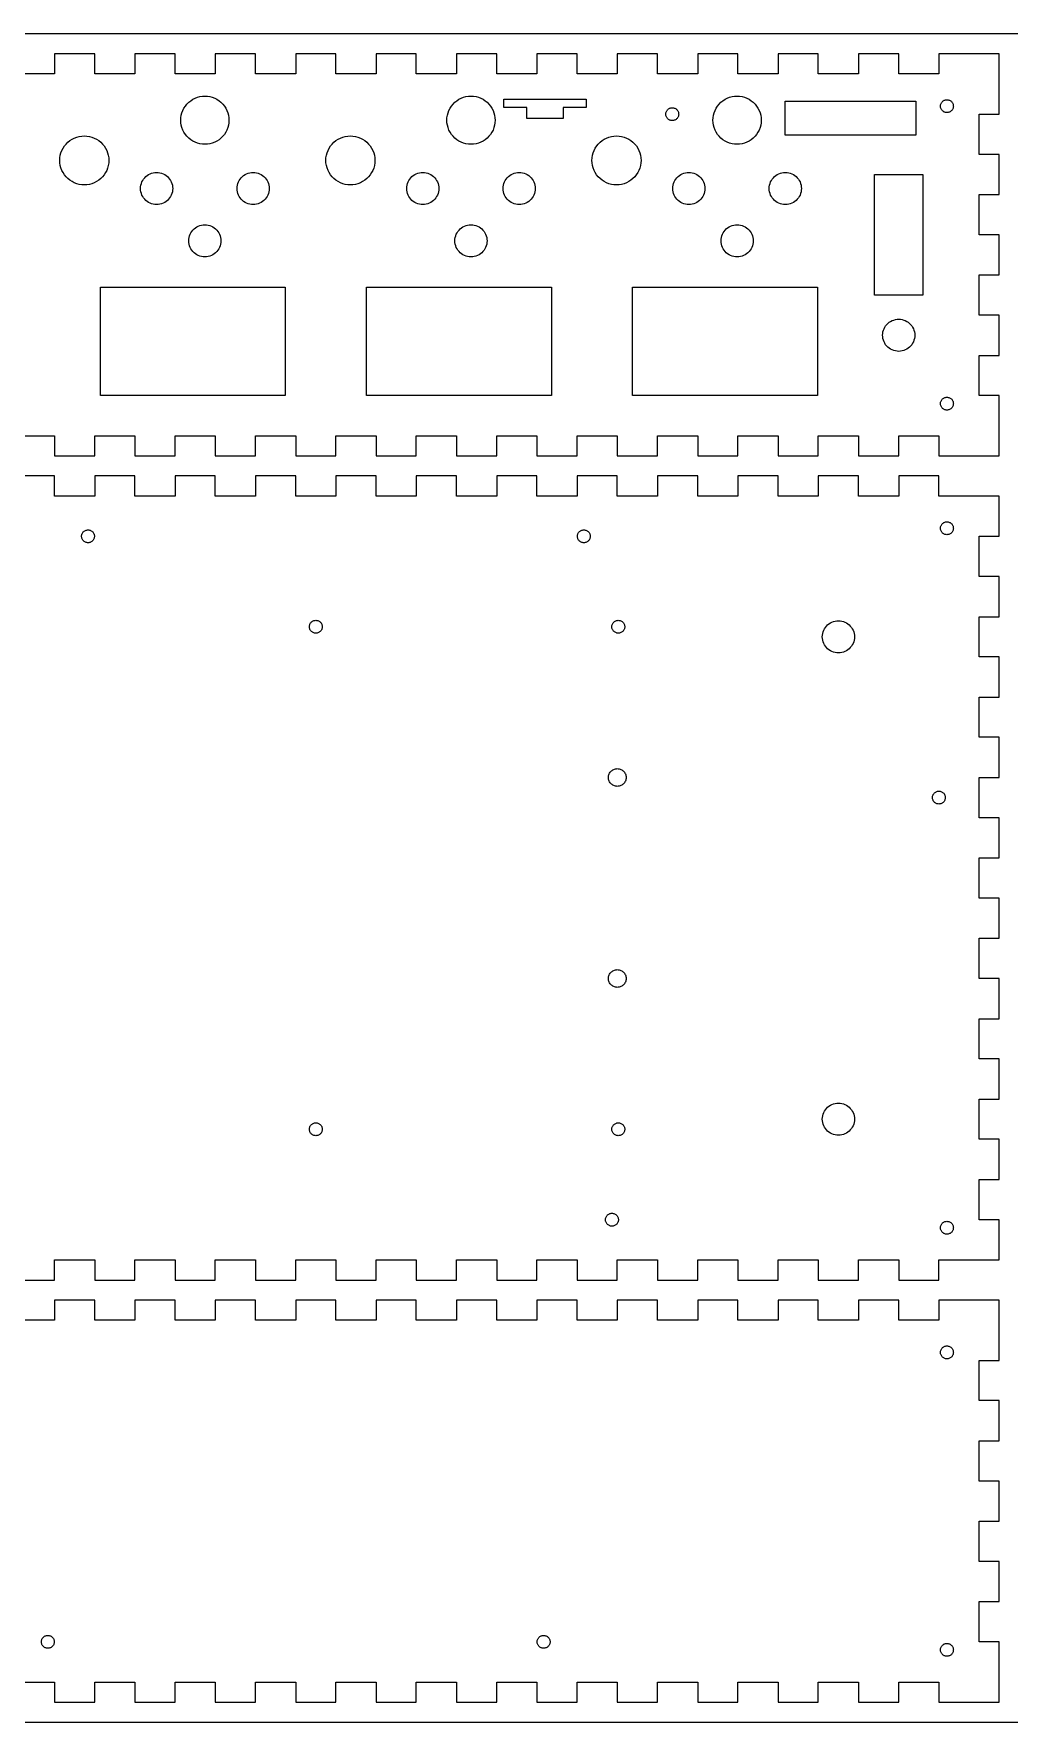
# Model space of a CAD drawing. Header units: millimetres. Extents: x 0 to 800, y 0 to 420.
# Drawn here: x 244.8 to 487.5, y 0 to 420 of the extents above; entities that cross this region are included whole.
import ezdxf

# ---------------------------------------------------------------- set-up
doc = ezdxf.new("R2010")
doc.units = ezdxf.units.MM
doc.header["$MEASUREMENT"] = 0
doc.layers.add('Sheet', color=18, linetype='Continuous', true_color=0x000000)

msp = doc.modelspace()

# ---------------------------------------------------------------- linework, layer by layer
at = {"color": 7, "true_color": 0xffffff}
for points in [[(240, 320), (250, 320), (250, 315), (260, 315), (260, 320), (270, 320), (270, 315), (280, 315), (280, 320), (290, 320), (290, 315), (300, 315), (300, 320), (310, 320), (310, 315), (320, 315), (320, 320), (330, 320), (330, 315), (340, 315), (340, 320), (350, 320), (350, 315), (360, 315), (360, 320), (370, 320), (370, 315), (380, 315), (380, 320), (390, 320), (390, 315), (400, 315), (400, 320), (410, 320), (410, 315), (420, 315), (420, 320), (430, 320), (430, 315), (440, 315), (440, 320), (450, 320), (450, 315), (460, 315), (460, 320), (470, 320), (470, 315), (485, 315), (485, 330), (480, 330), (480, 340), (485, 340), (485, 350), (480, 350), (480, 360), (485, 360), (485, 370), (480, 370), (480, 380), (485, 380), (485, 390), (480, 390), (480, 400), (485, 400), (485, 415), (470, 415), (470, 410), (460, 410), (460, 415), (450, 415), (450, 410), (440, 410), (440, 415), (430, 415), (430, 410), (420, 410), (420, 415), (410, 415), (410, 410), (400, 410), (400, 415), (390, 415), (390, 410), (380, 410), (380, 415), (370, 415), (370, 410), (360, 410), (360, 415), (350, 415), (350, 410), (340, 410), (340, 415), (330, 415), (330, 410), (320, 410), (320, 415), (310, 415), (310, 410), (300, 410), (300, 415), (290, 415), (290, 410), (280, 410), (280, 415), (270, 415), (270, 410), (260, 410), (260, 415), (250, 415), (250, 410), (240, 410)], [(240, 110), (250, 110), (250, 115), (260, 115), (260, 110), (270, 110), (270, 115), (280, 115), (280, 110), (290, 110), (290, 115), (300, 115), (300, 110), (310, 110), (310, 115), (320, 115), (320, 110), (330, 110), (330, 115), (340, 115), (340, 110), (350, 110), (350, 115), (360, 115), (360, 110), (370, 110), (370, 115), (380, 115), (380, 110), (390, 110), (390, 115), (400, 115), (400, 110), (410, 110), (410, 115), (420, 115), (420, 110), (430, 110), (430, 115), (440, 115), (440, 110), (450, 110), (450, 115), (460, 115), (460, 110), (470, 110), (470, 115), (485, 115), (485, 125), (480, 125), (480, 135), (485, 135), (485, 145), (480, 145), (480, 155), (485, 155), (485, 165), (480, 165), (480, 175), (485, 175), (485, 185), (480, 185), (480, 195), (485, 195), (485, 205), (480, 205), (480, 215), (485, 215), (485, 225), (480, 225), (480, 235), (485, 235), (485, 245), (480, 245), (480, 255), (485, 255), (485, 265), (480, 265), (480, 275), (485, 275), (485, 285), (480, 285), (480, 295), (485, 295), (485, 305), (470, 305), (470, 310), (460, 310), (460, 305), (450, 305), (450, 310), (440, 310), (440, 305), (430, 305), (430, 310), (420, 310), (420, 305), (410, 305), (410, 310), (400, 310), (400, 305), (390, 305), (390, 310), (380, 310), (380, 305), (370, 305), (370, 310), (360, 310), (360, 305), (350, 305), (350, 310), (340, 310), (340, 305), (330, 305), (330, 310), (320, 310), (320, 305), (310, 305), (310, 310), (300, 310), (300, 305), (290, 305), (290, 310), (280, 310), (280, 305), (270, 305), (270, 310), (260, 310), (260, 305), (250, 305), (250, 310), (240, 310)], [(240, 10), (250, 10), (250, 5), (260, 5), (260, 10), (270, 10), (270, 5), (280, 5), (280, 10), (290, 10), (290, 5), (300, 5), (300, 10), (310, 10), (310, 5), (320, 5), (320, 10), (330, 10), (330, 5), (340, 5), (340, 10), (350, 10), (350, 5), (360, 5), (360, 10), (370, 10), (370, 5), (380, 5), (380, 10), (390, 10), (390, 5), (400, 5), (400, 10), (410, 10), (410, 5), (420, 5), (420, 10), (430, 10), (430, 5), (440, 5), (440, 10), (450, 10), (450, 5), (460, 5), (460, 10), (470, 10), (470, 5), (485, 5), (485, 20), (480, 20), (480, 30), (485, 30), (485, 40), (480, 40), (480, 50), (485, 50), (485, 60), (480, 60), (480, 70), (485, 70), (485, 80), (480, 80), (480, 90), (485, 90), (485, 105), (470, 105), (470, 100), (460, 100), (460, 105), (450, 105), (450, 100), (440, 100), (440, 105), (430, 105), (430, 100), (420, 100), (420, 105), (410, 105), (410, 100), (400, 100), (400, 105), (390, 105), (390, 100), (380, 100), (380, 105), (370, 105), (370, 100), (360, 100), (360, 105), (350, 105), (350, 100), (340, 100), (340, 105), (330, 105), (330, 100), (320, 100), (320, 105), (310, 105), (310, 100), (300, 100), (300, 105), (290, 105), (290, 100), (280, 100), (280, 105), (270, 105), (270, 100), (260, 100), (260, 105), (250, 105), (250, 100), (240, 100)]]:
    msp.add_lwpolyline(points, dxfattribs=at)
for points in [[(284.4, 403.7), (284.96, 403.98), (285.55, 404.21), (286.15, 404.37), (286.77, 404.47), (287.4, 404.5), (288.03, 404.47), (288.65, 404.37), (289.25, 404.21), (289.84, 403.98), (290.4, 403.7), (290.93, 403.35), (291.41, 402.96), (291.86, 402.51), (292.25, 402.03), (292.6, 401.5), (292.88, 400.94), (293.11, 400.35), (293.27, 399.75), (293.37, 399.13), (293.4, 398.5), (293.37, 397.87), (293.27, 397.25), (293.11, 396.65), (292.88, 396.06), (292.6, 395.5), (292.25, 394.97), (291.86, 394.49), (291.41, 394.04), (290.93, 393.65), (290.4, 393.3), (289.84, 393.02), (289.25, 392.79), (288.65, 392.63), (288.03, 392.53), (287.4, 392.5), (286.77, 392.53), (286.15, 392.63), (285.55, 392.79), (284.96, 393.02), (284.4, 393.3), (283.87, 393.65), (283.39, 394.04), (282.94, 394.49), (282.55, 394.97), (282.2, 395.5), (281.92, 396.06), (281.69, 396.65), (281.53, 397.25), (281.43, 397.87), (281.4, 398.5), (281.43, 399.13), (281.53, 399.75), (281.69, 400.35), (281.92, 400.94), (282.2, 401.5), (282.55, 402.03), (282.94, 402.51), (283.39, 402.96), (283.87, 403.35)], [(359.47, 399.75), (359.57, 399.13), (359.6, 398.5), (359.57, 397.87), (359.47, 397.25), (359.31, 396.65), (359.08, 396.06), (358.8, 395.5), (358.45, 394.97), (358.06, 394.49), (357.61, 394.04), (357.13, 393.65), (356.6, 393.3), (356.04, 393.02), (355.45, 392.79), (354.85, 392.63), (354.23, 392.53), (353.6, 392.5), (352.97, 392.53), (352.35, 392.63), (351.75, 392.79), (351.16, 393.02), (350.6, 393.3), (350.07, 393.65), (349.59, 394.04), (349.14, 394.49), (348.75, 394.97), (348.4, 395.5), (348.12, 396.06), (347.89, 396.65), (347.73, 397.25), (347.63, 397.87), (347.6, 398.5), (347.63, 399.13), (347.73, 399.75), (347.89, 400.35), (348.12, 400.94), (348.4, 401.5), (348.75, 402.03), (349.14, 402.51), (349.59, 402.96), (350.07, 403.35), (350.6, 403.7), (351.16, 403.98), (351.75, 404.21), (352.35, 404.37), (352.97, 404.47), (353.6, 404.5), (354.23, 404.47), (354.85, 404.37), (355.45, 404.21), (356.04, 403.98), (356.6, 403.7), (357.13, 403.35), (357.61, 402.96), (358.06, 402.51), (358.45, 402.03), (358.8, 401.5), (359.08, 400.94), (359.31, 400.35)], [(367.5, 401.7), (361.75, 401.7), (361.75, 403.7), (382.25, 403.7), (382.25, 401.7), (376.5, 401.7), (376.5, 398.9), (367.5, 398.9)], [(425.67, 399.75), (425.77, 399.13), (425.8, 398.5), (425.77, 397.87), (425.67, 397.25), (425.51, 396.65), (425.28, 396.06), (425, 395.5), (424.65, 394.97), (424.26, 394.49), (423.81, 394.04), (423.33, 393.65), (422.8, 393.3), (422.24, 393.02), (421.65, 392.79), (421.05, 392.63), (420.43, 392.53), (419.8, 392.5), (419.17, 392.53), (418.55, 392.63), (417.95, 392.79), (417.36, 393.02), (416.8, 393.3), (416.27, 393.65), (415.79, 394.04), (415.34, 394.49), (414.95, 394.97), (414.6, 395.5), (414.32, 396.06), (414.09, 396.65), (413.93, 397.25), (413.83, 397.87), (413.8, 398.5), (413.83, 399.13), (413.93, 399.75), (414.09, 400.35), (414.32, 400.94), (414.6, 401.5), (414.95, 402.03), (415.34, 402.51), (415.79, 402.96), (416.27, 403.35), (416.8, 403.7), (417.36, 403.98), (417.95, 404.21), (418.55, 404.37), (419.17, 404.47), (419.8, 404.5), (420.43, 404.47), (421.05, 404.37), (421.65, 404.21), (422.24, 403.98), (422.8, 403.7), (423.33, 403.35), (423.81, 402.96), (424.26, 402.51), (424.65, 402.03), (425, 401.5), (425.28, 400.94), (425.51, 400.35)], [(464.25, 403.25), (464.25, 394.75), (431.75, 394.75), (431.75, 403.25)], [(470.61, 402.8), (470.71, 402.94), (470.81, 403.07), (470.93, 403.19), (471.06, 403.29), (471.2, 403.39), (471.35, 403.46), (471.51, 403.52), (471.67, 403.56), (471.83, 403.59), (472, 403.6), (472.17, 403.59), (472.33, 403.56), (472.49, 403.52), (472.65, 403.46), (472.8, 403.39), (472.94, 403.29), (473.07, 403.19), (473.19, 403.07), (473.29, 402.94), (473.39, 402.8), (473.46, 402.65), (473.52, 402.49), (473.56, 402.33), (473.59, 402.17), (473.6, 402), (473.59, 401.83), (473.56, 401.67), (473.52, 401.51), (473.46, 401.35), (473.39, 401.2), (473.29, 401.06), (473.19, 400.93), (473.07, 400.81), (472.94, 400.71), (472.8, 400.61), (472.65, 400.54), (472.49, 400.48), (472.33, 400.43), (472.17, 400.41), (472, 400.4), (471.83, 400.41), (471.67, 400.43), (471.51, 400.48), (471.35, 400.54), (471.2, 400.61), (471.06, 400.71), (470.93, 400.81), (470.81, 400.93), (470.71, 401.06), (470.61, 401.2), (470.54, 401.35), (470.48, 401.51), (470.43, 401.67), (470.41, 401.83), (470.4, 402), (470.41, 402.17), (470.43, 402.33), (470.48, 402.49), (470.54, 402.65)], [(405.23, 400.33), (405.26, 400.17), (405.27, 400), (405.26, 399.83), (405.23, 399.67), (405.19, 399.51), (405.13, 399.35), (405.05, 399.2), (404.96, 399.06), (404.86, 398.93), (404.74, 398.81), (404.61, 398.71), (404.47, 398.61), (404.32, 398.54), (404.16, 398.48), (404, 398.43), (403.83, 398.41), (403.67, 398.4), (403.5, 398.41), (403.33, 398.43), (403.17, 398.48), (403.02, 398.54), (402.87, 398.61), (402.73, 398.71), (402.6, 398.81), (402.48, 398.93), (402.37, 399.06), (402.28, 399.2), (402.2, 399.35), (402.14, 399.51), (402.1, 399.67), (402.08, 399.83), (402.07, 400), (402.08, 400.17), (402.1, 400.33), (402.15, 400.49), (402.21, 400.65), (402.28, 400.8), (402.37, 400.94), (402.48, 401.07), (402.6, 401.19), (402.73, 401.29), (402.87, 401.39), (403.02, 401.46), (403.17, 401.52), (403.33, 401.56), (403.5, 401.59), (403.67, 401.6), (403.83, 401.59), (404, 401.56), (404.16, 401.52), (404.32, 401.46), (404.47, 401.39), (404.61, 401.29), (404.74, 401.19), (404.86, 401.07), (404.96, 400.94), (405.05, 400.8), (405.13, 400.65), (405.19, 400.49)], [(263.37, 389.77), (263.47, 389.14), (263.5, 388.5), (263.47, 387.86), (263.37, 387.23), (263.2, 386.61), (262.97, 386.02), (262.68, 385.45), (262.33, 384.91), (261.93, 384.42), (261.48, 383.97), (260.99, 383.56), (260.45, 383.22), (259.88, 382.93), (259.28, 382.7), (258.67, 382.53), (258.04, 382.43), (257.4, 382.4), (256.76, 382.43), (256.13, 382.53), (255.51, 382.7), (254.92, 382.93), (254.35, 383.22), (253.81, 383.57), (253.32, 383.97), (252.87, 384.42), (252.46, 384.91), (252.12, 385.45), (251.83, 386.02), (251.6, 386.62), (251.43, 387.23), (251.33, 387.86), (251.3, 388.5), (251.33, 389.14), (251.43, 389.77), (251.6, 390.39), (251.83, 390.98), (252.12, 391.55), (252.47, 392.09), (252.87, 392.58), (253.32, 393.03), (253.81, 393.44), (254.35, 393.78), (254.92, 394.07), (255.52, 394.3), (256.13, 394.47), (256.76, 394.57), (257.4, 394.6), (258.04, 394.57), (258.67, 394.47), (259.29, 394.3), (259.88, 394.07), (260.45, 393.78), (260.99, 393.43), (261.48, 393.03), (261.93, 392.58), (262.34, 392.09), (262.68, 391.55), (262.97, 390.98), (263.2, 390.38)], [(326.08, 394.07), (326.65, 393.78), (327.19, 393.43), (327.68, 393.03), (328.13, 392.58), (328.54, 392.09), (328.88, 391.55), (329.17, 390.98), (329.4, 390.38), (329.57, 389.77), (329.67, 389.14), (329.7, 388.5), (329.67, 387.86), (329.57, 387.23), (329.4, 386.61), (329.17, 386.02), (328.88, 385.45), (328.53, 384.91), (328.13, 384.42), (327.68, 383.97), (327.19, 383.56), (326.65, 383.22), (326.08, 382.93), (325.48, 382.7), (324.87, 382.53), (324.24, 382.43), (323.6, 382.4), (322.96, 382.43), (322.33, 382.53), (321.71, 382.7), (321.12, 382.93), (320.55, 383.22), (320.01, 383.57), (319.52, 383.97), (319.07, 384.42), (318.66, 384.91), (318.32, 385.45), (318.03, 386.02), (317.8, 386.62), (317.63, 387.23), (317.53, 387.86), (317.5, 388.5), (317.53, 389.14), (317.63, 389.77), (317.8, 390.39), (318.03, 390.98), (318.32, 391.55), (318.67, 392.09), (319.07, 392.58), (319.52, 393.03), (320.01, 393.44), (320.55, 393.78), (321.12, 394.07), (321.72, 394.3), (322.33, 394.47), (322.96, 394.57), (323.6, 394.6), (324.24, 394.57), (324.87, 394.47), (325.49, 394.3)], [(386.21, 393.43), (386.75, 393.78), (387.32, 394.07), (387.92, 394.3), (388.53, 394.47), (389.16, 394.57), (389.8, 394.6), (390.44, 394.57), (391.07, 394.47), (391.69, 394.3), (392.28, 394.07), (392.85, 393.78), (393.39, 393.43), (393.88, 393.03), (394.33, 392.58), (394.74, 392.09), (395.08, 391.55), (395.37, 390.98), (395.6, 390.38), (395.77, 389.77), (395.87, 389.14), (395.9, 388.5), (395.87, 387.86), (395.77, 387.23), (395.6, 386.61), (395.37, 386.02), (395.08, 385.45), (394.73, 384.91), (394.33, 384.42), (393.88, 383.97), (393.39, 383.56), (392.85, 383.22), (392.28, 382.93), (391.68, 382.7), (391.07, 382.53), (390.44, 382.43), (389.8, 382.4), (389.16, 382.43), (388.53, 382.53), (387.91, 382.7), (387.32, 382.93), (386.75, 383.22), (386.21, 383.57), (385.72, 383.97), (385.27, 384.42), (384.86, 384.91), (384.52, 385.45), (384.23, 386.02), (384, 386.62), (383.83, 387.23), (383.73, 387.86), (383.7, 388.5), (383.73, 389.14), (383.83, 389.77), (384, 390.39), (384.23, 390.98), (384.52, 391.55), (384.87, 392.09), (385.27, 392.58), (385.72, 393.03)], [(279.38, 381.08), (279.31, 380.67), (279.2, 380.26), (279.05, 379.87), (278.86, 379.5), (278.64, 379.15), (278.37, 378.82), (278.08, 378.53), (277.75, 378.26), (277.4, 378.04), (277.03, 377.85), (276.64, 377.7), (276.23, 377.59), (275.82, 377.52), (275.4, 377.5), (274.98, 377.52), (274.57, 377.59), (274.16, 377.7), (273.77, 377.85), (273.4, 378.04), (273.05, 378.26), (272.72, 378.53), (272.43, 378.82), (272.16, 379.15), (271.94, 379.5), (271.75, 379.87), (271.6, 380.26), (271.49, 380.67), (271.42, 381.08), (271.4, 381.5), (271.42, 381.92), (271.49, 382.33), (271.6, 382.74), (271.75, 383.13), (271.94, 383.5), (272.16, 383.85), (272.43, 384.18), (272.72, 384.47), (273.05, 384.74), (273.4, 384.96), (273.77, 385.15), (274.16, 385.3), (274.57, 385.41), (274.98, 385.48), (275.4, 385.5), (275.82, 385.48), (276.23, 385.41), (276.64, 385.3), (277.03, 385.15), (277.4, 384.96), (277.75, 384.74), (278.08, 384.47), (278.37, 384.18), (278.64, 383.85), (278.86, 383.5), (279.05, 383.13), (279.2, 382.74), (279.31, 382.33), (279.38, 381.92), (279.4, 381.5)], [(303.38, 381.08), (303.31, 380.67), (303.2, 380.26), (303.05, 379.87), (302.86, 379.5), (302.64, 379.15), (302.37, 378.82), (302.08, 378.53), (301.75, 378.26), (301.4, 378.04), (301.03, 377.85), (300.64, 377.7), (300.23, 377.59), (299.82, 377.52), (299.4, 377.5), (298.98, 377.52), (298.57, 377.59), (298.16, 377.7), (297.77, 377.85), (297.4, 378.04), (297.05, 378.26), (296.72, 378.53), (296.43, 378.82), (296.16, 379.15), (295.94, 379.5), (295.75, 379.87), (295.6, 380.26), (295.49, 380.67), (295.42, 381.08), (295.4, 381.5), (295.42, 381.92), (295.49, 382.33), (295.6, 382.74), (295.75, 383.13), (295.94, 383.5), (296.16, 383.85), (296.43, 384.18), (296.72, 384.47), (297.05, 384.74), (297.4, 384.96), (297.77, 385.15), (298.16, 385.3), (298.57, 385.41), (298.98, 385.48), (299.4, 385.5), (299.82, 385.48), (300.23, 385.41), (300.64, 385.3), (301.03, 385.15), (301.4, 384.96), (301.75, 384.74), (302.08, 384.47), (302.37, 384.18), (302.64, 383.85), (302.86, 383.5), (303.05, 383.13), (303.2, 382.74), (303.31, 382.33), (303.38, 381.92), (303.4, 381.5)], [(345.58, 381.08), (345.51, 380.67), (345.4, 380.26), (345.25, 379.87), (345.06, 379.5), (344.84, 379.15), (344.57, 378.82), (344.28, 378.53), (343.95, 378.26), (343.6, 378.04), (343.23, 377.85), (342.84, 377.7), (342.43, 377.59), (342.02, 377.52), (341.6, 377.5), (341.18, 377.52), (340.77, 377.59), (340.36, 377.7), (339.97, 377.85), (339.6, 378.04), (339.25, 378.26), (338.92, 378.53), (338.63, 378.82), (338.36, 379.15), (338.14, 379.5), (337.95, 379.87), (337.8, 380.26), (337.69, 380.67), (337.62, 381.08), (337.6, 381.5), (337.62, 381.92), (337.69, 382.33), (337.8, 382.74), (337.95, 383.13), (338.14, 383.5), (338.36, 383.85), (338.63, 384.18), (338.92, 384.47), (339.25, 384.74), (339.6, 384.96), (339.97, 385.15), (340.36, 385.3), (340.77, 385.41), (341.18, 385.48), (341.6, 385.5), (342.02, 385.48), (342.43, 385.41), (342.84, 385.3), (343.23, 385.15), (343.6, 384.96), (343.95, 384.74), (344.28, 384.47), (344.57, 384.18), (344.84, 383.85), (345.06, 383.5), (345.25, 383.13), (345.4, 382.74), (345.51, 382.33), (345.58, 381.92), (345.6, 381.5)], [(369.58, 381.08), (369.51, 380.67), (369.4, 380.26), (369.25, 379.87), (369.06, 379.5), (368.84, 379.15), (368.57, 378.82), (368.28, 378.53), (367.95, 378.26), (367.6, 378.04), (367.23, 377.85), (366.84, 377.7), (366.43, 377.59), (366.02, 377.52), (365.6, 377.5), (365.18, 377.52), (364.77, 377.59), (364.36, 377.7), (363.97, 377.85), (363.6, 378.04), (363.25, 378.26), (362.92, 378.53), (362.63, 378.82), (362.36, 379.15), (362.14, 379.5), (361.95, 379.87), (361.8, 380.26), (361.69, 380.67), (361.62, 381.08), (361.6, 381.5), (361.62, 381.92), (361.69, 382.33), (361.8, 382.74), (361.95, 383.13), (362.14, 383.5), (362.36, 383.85), (362.63, 384.18), (362.92, 384.47), (363.25, 384.74), (363.6, 384.96), (363.97, 385.15), (364.36, 385.3), (364.77, 385.41), (365.18, 385.48), (365.6, 385.5), (366.02, 385.48), (366.43, 385.41), (366.84, 385.3), (367.23, 385.15), (367.6, 384.96), (367.95, 384.74), (368.28, 384.47), (368.57, 384.18), (368.84, 383.85), (369.06, 383.5), (369.25, 383.13), (369.4, 382.74), (369.51, 382.33), (369.58, 381.92), (369.6, 381.5)], [(411.71, 382.33), (411.78, 381.92), (411.8, 381.5), (411.78, 381.08), (411.71, 380.67), (411.6, 380.26), (411.45, 379.87), (411.26, 379.5), (411.04, 379.15), (410.77, 378.82), (410.48, 378.53), (410.15, 378.26), (409.8, 378.04), (409.43, 377.85), (409.04, 377.7), (408.63, 377.59), (408.22, 377.52), (407.8, 377.5), (407.38, 377.52), (406.97, 377.59), (406.56, 377.7), (406.17, 377.85), (405.8, 378.04), (405.45, 378.26), (405.12, 378.53), (404.83, 378.82), (404.56, 379.15), (404.34, 379.5), (404.15, 379.87), (404, 380.26), (403.89, 380.67), (403.82, 381.08), (403.8, 381.5), (403.82, 381.92), (403.89, 382.33), (404, 382.74), (404.15, 383.13), (404.34, 383.5), (404.56, 383.85), (404.83, 384.18), (405.12, 384.47), (405.45, 384.74), (405.8, 384.96), (406.17, 385.15), (406.56, 385.3), (406.97, 385.41), (407.38, 385.48), (407.8, 385.5), (408.22, 385.48), (408.63, 385.41), (409.04, 385.3), (409.43, 385.15), (409.8, 384.96), (410.15, 384.74), (410.48, 384.47), (410.77, 384.18), (411.04, 383.85), (411.26, 383.5), (411.45, 383.13), (411.6, 382.74)], [(435.71, 382.33), (435.78, 381.92), (435.8, 381.5), (435.78, 381.08), (435.71, 380.67), (435.6, 380.26), (435.45, 379.87), (435.26, 379.5), (435.04, 379.15), (434.77, 378.82), (434.48, 378.53), (434.15, 378.26), (433.8, 378.04), (433.43, 377.85), (433.04, 377.7), (432.63, 377.59), (432.22, 377.52), (431.8, 377.5), (431.38, 377.52), (430.97, 377.59), (430.56, 377.7), (430.17, 377.85), (429.8, 378.04), (429.45, 378.26), (429.12, 378.53), (428.83, 378.82), (428.56, 379.15), (428.34, 379.5), (428.15, 379.87), (428, 380.26), (427.89, 380.67), (427.82, 381.08), (427.8, 381.5), (427.82, 381.92), (427.89, 382.33), (428, 382.74), (428.15, 383.13), (428.34, 383.5), (428.56, 383.85), (428.83, 384.18), (429.12, 384.47), (429.45, 384.74), (429.8, 384.96), (430.17, 385.15), (430.56, 385.3), (430.97, 385.41), (431.38, 385.48), (431.8, 385.5), (432.22, 385.48), (432.63, 385.41), (433.04, 385.3), (433.43, 385.15), (433.8, 384.96), (434.15, 384.74), (434.48, 384.47), (434.77, 384.18), (435.04, 383.85), (435.26, 383.5), (435.45, 383.13), (435.6, 382.74)], [(466, 385), (466, 355), (454, 355), (454, 385)], [(291.38, 368.08), (291.31, 367.67), (291.2, 367.26), (291.05, 366.87), (290.86, 366.5), (290.64, 366.15), (290.37, 365.82), (290.08, 365.53), (289.75, 365.26), (289.4, 365.04), (289.03, 364.85), (288.64, 364.7), (288.23, 364.59), (287.82, 364.52), (287.4, 364.5), (286.98, 364.52), (286.57, 364.59), (286.16, 364.7), (285.77, 364.85), (285.4, 365.04), (285.05, 365.26), (284.72, 365.53), (284.43, 365.82), (284.16, 366.15), (283.94, 366.5), (283.75, 366.87), (283.6, 367.26), (283.49, 367.67), (283.42, 368.08), (283.4, 368.5), (283.42, 368.92), (283.49, 369.33), (283.6, 369.74), (283.75, 370.13), (283.94, 370.5), (284.16, 370.85), (284.43, 371.18), (284.72, 371.47), (285.05, 371.74), (285.4, 371.96), (285.77, 372.15), (286.16, 372.3), (286.57, 372.41), (286.98, 372.48), (287.4, 372.5), (287.82, 372.48), (288.23, 372.41), (288.64, 372.3), (289.03, 372.15), (289.4, 371.96), (289.75, 371.74), (290.08, 371.47), (290.37, 371.18), (290.64, 370.85), (290.86, 370.5), (291.05, 370.13), (291.2, 369.74), (291.31, 369.33), (291.38, 368.92), (291.4, 368.5)], [(357.58, 368.08), (357.51, 367.67), (357.4, 367.26), (357.25, 366.87), (357.06, 366.5), (356.84, 366.15), (356.57, 365.82), (356.28, 365.53), (355.95, 365.26), (355.6, 365.04), (355.23, 364.85), (354.84, 364.7), (354.43, 364.59), (354.02, 364.52), (353.6, 364.5), (353.18, 364.52), (352.77, 364.59), (352.36, 364.7), (351.97, 364.85), (351.6, 365.04), (351.25, 365.26), (350.92, 365.53), (350.63, 365.82), (350.36, 366.15), (350.14, 366.5), (349.95, 366.87), (349.8, 367.26), (349.69, 367.67), (349.62, 368.08), (349.6, 368.5), (349.62, 368.92), (349.69, 369.33), (349.8, 369.74), (349.95, 370.13), (350.14, 370.5), (350.36, 370.85), (350.63, 371.18), (350.92, 371.47), (351.25, 371.74), (351.6, 371.96), (351.97, 372.15), (352.36, 372.3), (352.77, 372.41), (353.18, 372.48), (353.6, 372.5), (354.02, 372.48), (354.43, 372.41), (354.84, 372.3), (355.23, 372.15), (355.6, 371.96), (355.95, 371.74), (356.28, 371.47), (356.57, 371.18), (356.84, 370.85), (357.06, 370.5), (357.25, 370.13), (357.4, 369.74), (357.51, 369.33), (357.58, 368.92), (357.6, 368.5)], [(423.71, 369.33), (423.78, 368.92), (423.8, 368.5), (423.78, 368.08), (423.71, 367.67), (423.6, 367.26), (423.45, 366.87), (423.26, 366.5), (423.04, 366.15), (422.77, 365.82), (422.48, 365.53), (422.15, 365.26), (421.8, 365.04), (421.43, 364.85), (421.04, 364.7), (420.63, 364.59), (420.22, 364.52), (419.8, 364.5), (419.38, 364.52), (418.97, 364.59), (418.56, 364.7), (418.17, 364.85), (417.8, 365.04), (417.45, 365.26), (417.12, 365.53), (416.83, 365.82), (416.56, 366.15), (416.34, 366.5), (416.15, 366.87), (416, 367.26), (415.89, 367.67), (415.82, 368.08), (415.8, 368.5), (415.82, 368.92), (415.89, 369.33), (416, 369.74), (416.15, 370.13), (416.34, 370.5), (416.56, 370.85), (416.83, 371.18), (417.12, 371.47), (417.45, 371.74), (417.8, 371.96), (418.17, 372.15), (418.56, 372.3), (418.97, 372.41), (419.38, 372.48), (419.8, 372.5), (420.22, 372.48), (420.63, 372.41), (421.04, 372.3), (421.43, 372.15), (421.8, 371.96), (422.15, 371.74), (422.48, 371.47), (422.77, 371.18), (423.04, 370.85), (423.26, 370.5), (423.45, 370.13), (423.6, 369.74)], [(307.4, 357), (307.4, 330), (261.4, 330), (261.4, 357)], [(373.6, 357), (373.6, 330), (327.6, 330), (327.6, 357)], [(439.8, 357), (439.8, 330), (393.8, 330), (393.8, 357)], [(456.2, 346.24), (456.35, 346.63), (456.54, 347), (456.76, 347.35), (457.03, 347.68), (457.32, 347.97), (457.65, 348.24), (458, 348.46), (458.37, 348.65), (458.76, 348.8), (459.17, 348.91), (459.58, 348.98), (460, 349), (460.42, 348.98), (460.83, 348.91), (461.24, 348.8), (461.63, 348.65), (462, 348.46), (462.35, 348.24), (462.68, 347.97), (462.97, 347.68), (463.24, 347.35), (463.46, 347), (463.65, 346.63), (463.8, 346.24), (463.91, 345.83), (463.98, 345.42), (464, 345), (463.98, 344.58), (463.91, 344.17), (463.8, 343.76), (463.65, 343.37), (463.46, 343), (463.24, 342.65), (462.97, 342.32), (462.68, 342.03), (462.35, 341.76), (462, 341.54), (461.63, 341.35), (461.24, 341.2), (460.83, 341.09), (460.42, 341.02), (460, 341), (459.58, 341.02), (459.17, 341.09), (458.76, 341.2), (458.37, 341.35), (458, 341.54), (457.65, 341.76), (457.32, 342.03), (457.03, 342.32), (456.76, 342.65), (456.54, 343), (456.35, 343.37), (456.2, 343.76), (456.09, 344.17), (456.02, 344.58), (456, 345), (456.02, 345.42), (456.09, 345.83)], [(470.61, 328.8), (470.71, 328.94), (470.81, 329.07), (470.93, 329.19), (471.06, 329.29), (471.2, 329.39), (471.35, 329.46), (471.51, 329.52), (471.67, 329.56), (471.83, 329.59), (472, 329.6), (472.17, 329.59), (472.33, 329.56), (472.49, 329.52), (472.65, 329.46), (472.8, 329.39), (472.94, 329.29), (473.07, 329.19), (473.19, 329.07), (473.29, 328.94), (473.39, 328.8), (473.46, 328.65), (473.52, 328.49), (473.56, 328.33), (473.59, 328.17), (473.6, 328), (473.59, 327.83), (473.56, 327.67), (473.52, 327.51), (473.46, 327.35), (473.39, 327.2), (473.29, 327.06), (473.19, 326.93), (473.07, 326.81), (472.94, 326.71), (472.8, 326.61), (472.65, 326.54), (472.49, 326.48), (472.33, 326.43), (472.17, 326.41), (472, 326.4), (471.83, 326.41), (471.67, 326.43), (471.51, 326.48), (471.35, 326.54), (471.2, 326.61), (471.06, 326.71), (470.93, 326.81), (470.81, 326.93), (470.71, 327.06), (470.61, 327.2), (470.54, 327.35), (470.48, 327.51), (470.43, 327.67), (470.41, 327.83), (470.4, 328), (470.41, 328.17), (470.43, 328.33), (470.48, 328.49), (470.54, 328.65)], [(470.41, 296.83), (470.4, 297), (470.41, 297.17), (470.43, 297.33), (470.48, 297.49), (470.54, 297.65), (470.61, 297.8), (470.71, 297.94), (470.81, 298.07), (470.93, 298.19), (471.06, 298.29), (471.2, 298.39), (471.35, 298.46), (471.51, 298.52), (471.67, 298.56), (471.83, 298.59), (472, 298.6), (472.17, 298.59), (472.33, 298.56), (472.49, 298.52), (472.65, 298.46), (472.8, 298.39), (472.94, 298.29), (473.07, 298.19), (473.19, 298.07), (473.29, 297.94), (473.39, 297.8), (473.46, 297.65), (473.52, 297.49), (473.56, 297.33), (473.59, 297.17), (473.6, 297), (473.59, 296.83), (473.56, 296.67), (473.52, 296.51), (473.46, 296.35), (473.39, 296.2), (473.29, 296.06), (473.19, 295.93), (473.07, 295.81), (472.94, 295.71), (472.8, 295.61), (472.65, 295.54), (472.49, 295.48), (472.33, 295.43), (472.17, 295.41), (472, 295.4), (471.83, 295.41), (471.67, 295.43), (471.51, 295.48), (471.35, 295.54), (471.2, 295.61), (471.06, 295.71), (470.93, 295.81), (470.81, 295.93), (470.71, 296.06), (470.61, 296.2), (470.54, 296.35), (470.48, 296.51), (470.43, 296.67)], [(256.74, 294.83), (256.73, 295), (256.74, 295.17), (256.77, 295.33), (256.81, 295.49), (256.87, 295.65), (256.95, 295.8), (257.04, 295.94), (257.14, 296.07), (257.26, 296.19), (257.39, 296.29), (257.53, 296.39), (257.68, 296.46), (257.84, 296.52), (258, 296.56), (258.17, 296.59), (258.33, 296.6), (258.5, 296.59), (258.67, 296.56), (258.83, 296.52), (258.98, 296.46), (259.13, 296.39), (259.27, 296.29), (259.4, 296.19), (259.52, 296.07), (259.63, 295.94), (259.72, 295.8), (259.8, 295.65), (259.86, 295.49), (259.9, 295.33), (259.92, 295.17), (259.93, 295), (259.92, 294.83), (259.9, 294.67), (259.85, 294.51), (259.79, 294.35), (259.72, 294.2), (259.63, 294.06), (259.52, 293.93), (259.4, 293.81), (259.27, 293.71), (259.13, 293.61), (258.98, 293.54), (258.83, 293.48), (258.67, 293.43), (258.5, 293.41), (258.33, 293.4), (258.17, 293.41), (258, 293.43), (257.84, 293.48), (257.68, 293.54), (257.53, 293.61), (257.39, 293.71), (257.26, 293.81), (257.14, 293.93), (257.04, 294.06), (256.95, 294.2), (256.87, 294.35), (256.81, 294.51), (256.77, 294.67)], [(381.5, 296.59), (381.67, 296.6), (381.83, 296.59), (382, 296.56), (382.16, 296.52), (382.32, 296.46), (382.47, 296.39), (382.61, 296.29), (382.74, 296.19), (382.86, 296.07), (382.96, 295.94), (383.05, 295.8), (383.13, 295.65), (383.19, 295.49), (383.23, 295.33), (383.26, 295.17), (383.27, 295), (383.26, 294.83), (383.23, 294.67), (383.19, 294.51), (383.13, 294.35), (383.05, 294.2), (382.96, 294.06), (382.86, 293.93), (382.74, 293.81), (382.61, 293.71), (382.47, 293.61), (382.32, 293.54), (382.16, 293.48), (382, 293.43), (381.83, 293.41), (381.67, 293.4), (381.5, 293.41), (381.33, 293.43), (381.17, 293.48), (381.02, 293.54), (380.87, 293.61), (380.73, 293.71), (380.6, 293.81), (380.48, 293.93), (380.37, 294.06), (380.28, 294.2), (380.2, 294.35), (380.14, 294.51), (380.1, 294.67), (380.08, 294.83), (380.07, 295), (380.08, 295.17), (380.1, 295.33), (380.15, 295.49), (380.21, 295.65), (380.28, 295.8), (380.37, 295.94), (380.48, 296.07), (380.6, 296.19), (380.73, 296.29), (380.87, 296.39), (381.02, 296.46), (381.17, 296.52), (381.33, 296.56)], [(313.41, 272.33), (313.4, 272.5), (313.41, 272.67), (313.43, 272.83), (313.48, 272.99), (313.54, 273.15), (313.61, 273.3), (313.71, 273.44), (313.81, 273.57), (313.93, 273.69), (314.06, 273.79), (314.2, 273.89), (314.35, 273.96), (314.51, 274.02), (314.67, 274.06), (314.83, 274.09), (315, 274.1), (315.17, 274.09), (315.33, 274.06), (315.49, 274.02), (315.65, 273.96), (315.8, 273.89), (315.94, 273.79), (316.07, 273.69), (316.19, 273.57), (316.29, 273.44), (316.39, 273.3), (316.46, 273.15), (316.52, 272.99), (316.56, 272.83), (316.59, 272.67), (316.6, 272.5), (316.59, 272.33), (316.56, 272.17), (316.52, 272.01), (316.46, 271.85), (316.39, 271.7), (316.29, 271.56), (316.19, 271.43), (316.07, 271.31), (315.94, 271.21), (315.8, 271.11), (315.65, 271.04), (315.49, 270.98), (315.33, 270.93), (315.17, 270.91), (315, 270.9), (314.83, 270.91), (314.67, 270.93), (314.51, 270.98), (314.35, 271.04), (314.2, 271.11), (314.06, 271.21), (313.93, 271.31), (313.81, 271.43), (313.71, 271.56), (313.61, 271.7), (313.54, 271.85), (313.48, 272.01), (313.43, 272.17)], [(388.66, 272.33), (388.65, 272.5), (388.66, 272.67), (388.68, 272.83), (388.73, 272.99), (388.79, 273.15), (388.86, 273.3), (388.96, 273.44), (389.06, 273.57), (389.18, 273.69), (389.31, 273.79), (389.45, 273.89), (389.6, 273.96), (389.76, 274.02), (389.92, 274.06), (390.08, 274.09), (390.25, 274.1), (390.42, 274.09), (390.58, 274.06), (390.74, 274.02), (390.9, 273.96), (391.05, 273.89), (391.19, 273.79), (391.32, 273.69), (391.44, 273.57), (391.54, 273.44), (391.64, 273.3), (391.71, 273.15), (391.77, 272.99), (391.81, 272.83), (391.84, 272.67), (391.85, 272.5), (391.84, 272.33), (391.81, 272.17), (391.77, 272.01), (391.71, 271.85), (391.64, 271.7), (391.54, 271.56), (391.44, 271.43), (391.32, 271.31), (391.19, 271.21), (391.05, 271.11), (390.9, 271.04), (390.74, 270.98), (390.58, 270.93), (390.42, 270.91), (390.25, 270.9), (390.08, 270.91), (389.92, 270.93), (389.76, 270.98), (389.6, 271.04), (389.45, 271.11), (389.31, 271.21), (389.18, 271.31), (389.06, 271.43), (388.96, 271.56), (388.86, 271.7), (388.79, 271.85), (388.73, 272.01), (388.68, 272.17)], [(441.02, 269.58), (441, 270), (441.02, 270.42), (441.09, 270.83), (441.2, 271.24), (441.35, 271.63), (441.54, 272), (441.76, 272.35), (442.03, 272.68), (442.32, 272.97), (442.65, 273.24), (443, 273.46), (443.37, 273.65), (443.76, 273.8), (444.17, 273.91), (444.58, 273.98), (445, 274), (445.42, 273.98), (445.83, 273.91), (446.24, 273.8), (446.63, 273.65), (447, 273.46), (447.35, 273.24), (447.68, 272.97), (447.97, 272.68), (448.24, 272.35), (448.46, 272), (448.65, 271.63), (448.8, 271.24), (448.91, 270.83), (448.98, 270.42), (449, 270), (448.98, 269.58), (448.91, 269.17), (448.8, 268.76), (448.65, 268.37), (448.46, 268), (448.24, 267.65), (447.97, 267.32), (447.68, 267.03), (447.35, 266.76), (447, 266.54), (446.63, 266.35), (446.24, 266.2), (445.83, 266.09), (445.42, 266.02), (445, 266), (444.58, 266.02), (444.17, 266.09), (443.76, 266.2), (443.37, 266.35), (443, 266.54), (442.65, 266.76), (442.32, 267.03), (442.03, 267.32), (441.76, 267.65), (441.54, 268), (441.35, 268.37), (441.2, 268.76), (441.09, 269.17)], [(389.11, 237.01), (389.32, 237.09), (389.54, 237.15), (389.77, 237.19), (390, 237.2), (390.23, 237.19), (390.46, 237.15), (390.68, 237.09), (390.89, 237.01), (391.1, 236.91), (391.29, 236.78), (391.47, 236.63), (391.64, 236.47), (391.78, 236.29), (391.91, 236.1), (392.01, 235.89), (392.09, 235.68), (392.15, 235.46), (392.19, 235.23), (392.2, 235), (392.19, 234.77), (392.15, 234.54), (392.09, 234.32), (392.01, 234.11), (391.91, 233.9), (391.78, 233.71), (391.63, 233.53), (391.47, 233.36), (391.29, 233.22), (391.1, 233.09), (390.89, 232.99), (390.68, 232.91), (390.46, 232.85), (390.23, 232.81), (390, 232.8), (389.77, 232.81), (389.54, 232.85), (389.32, 232.91), (389.11, 232.99), (388.9, 233.09), (388.71, 233.22), (388.53, 233.37), (388.36, 233.53), (388.22, 233.71), (388.09, 233.9), (387.99, 234.11), (387.91, 234.32), (387.85, 234.54), (387.81, 234.77), (387.8, 235), (387.81, 235.23), (387.85, 235.46), (387.91, 235.68), (387.99, 235.89), (388.09, 236.1), (388.22, 236.29), (388.37, 236.47), (388.53, 236.64), (388.71, 236.78), (388.9, 236.91)], [(468.41, 229.83), (468.4, 230), (468.41, 230.17), (468.43, 230.33), (468.48, 230.49), (468.54, 230.65), (468.61, 230.8), (468.71, 230.94), (468.81, 231.07), (468.93, 231.19), (469.06, 231.29), (469.2, 231.39), (469.35, 231.46), (469.51, 231.52), (469.67, 231.56), (469.83, 231.59), (470, 231.6), (470.17, 231.59), (470.33, 231.56), (470.49, 231.52), (470.65, 231.46), (470.8, 231.39), (470.94, 231.29), (471.07, 231.19), (471.19, 231.07), (471.29, 230.94), (471.39, 230.8), (471.46, 230.65), (471.52, 230.49), (471.56, 230.33), (471.59, 230.17), (471.6, 230), (471.59, 229.83), (471.56, 229.67), (471.52, 229.51), (471.46, 229.35), (471.39, 229.2), (471.29, 229.06), (471.19, 228.93), (471.07, 228.81), (470.94, 228.71), (470.8, 228.61), (470.65, 228.54), (470.49, 228.48), (470.33, 228.43), (470.17, 228.41), (470, 228.4), (469.83, 228.41), (469.67, 228.43), (469.51, 228.48), (469.35, 228.54), (469.2, 228.61), (469.06, 228.71), (468.93, 228.81), (468.81, 228.93), (468.71, 229.06), (468.61, 229.2), (468.54, 229.35), (468.48, 229.51), (468.43, 229.67)], [(389.11, 187.01), (389.32, 187.09), (389.54, 187.15), (389.77, 187.19), (390, 187.2), (390.23, 187.19), (390.46, 187.15), (390.68, 187.09), (390.89, 187.01), (391.1, 186.91), (391.29, 186.78), (391.47, 186.63), (391.64, 186.47), (391.78, 186.29), (391.91, 186.1), (392.01, 185.89), (392.09, 185.68), (392.15, 185.46), (392.19, 185.23), (392.2, 185), (392.19, 184.77), (392.15, 184.54), (392.09, 184.32), (392.01, 184.11), (391.91, 183.9), (391.78, 183.71), (391.63, 183.53), (391.47, 183.36), (391.29, 183.22), (391.1, 183.09), (390.89, 182.99), (390.68, 182.91), (390.46, 182.85), (390.23, 182.81), (390, 182.8), (389.77, 182.81), (389.54, 182.85), (389.32, 182.91), (389.11, 182.99), (388.9, 183.09), (388.71, 183.22), (388.53, 183.37), (388.36, 183.53), (388.22, 183.71), (388.09, 183.9), (387.99, 184.11), (387.91, 184.32), (387.85, 184.54), (387.81, 184.77), (387.8, 185), (387.81, 185.23), (387.85, 185.46), (387.91, 185.68), (387.99, 185.89), (388.09, 186.1), (388.22, 186.29), (388.37, 186.47), (388.53, 186.64), (388.71, 186.78), (388.9, 186.91)], [(441.02, 149.58), (441, 150), (441.02, 150.42), (441.09, 150.83), (441.2, 151.24), (441.35, 151.63), (441.54, 152), (441.76, 152.35), (442.03, 152.68), (442.32, 152.97), (442.65, 153.24), (443, 153.46), (443.37, 153.65), (443.76, 153.8), (444.17, 153.91), (444.58, 153.98), (445, 154), (445.42, 153.98), (445.83, 153.91), (446.24, 153.8), (446.63, 153.65), (447, 153.46), (447.35, 153.24), (447.68, 152.97), (447.97, 152.68), (448.24, 152.35), (448.46, 152), (448.65, 151.63), (448.8, 151.24), (448.91, 150.83), (448.98, 150.42), (449, 150), (448.98, 149.58), (448.91, 149.17), (448.8, 148.76), (448.65, 148.37), (448.46, 148), (448.24, 147.65), (447.97, 147.32), (447.68, 147.03), (447.35, 146.76), (447, 146.54), (446.63, 146.35), (446.24, 146.2), (445.83, 146.09), (445.42, 146.02), (445, 146), (444.58, 146.02), (444.17, 146.09), (443.76, 146.2), (443.37, 146.35), (443, 146.54), (442.65, 146.76), (442.32, 147.03), (442.03, 147.32), (441.76, 147.65), (441.54, 148), (441.35, 148.37), (441.2, 148.76), (441.09, 149.17)], [(313.41, 147.33), (313.4, 147.5), (313.41, 147.67), (313.43, 147.83), (313.48, 147.99), (313.54, 148.15), (313.61, 148.3), (313.71, 148.44), (313.81, 148.57), (313.93, 148.69), (314.06, 148.79), (314.2, 148.89), (314.35, 148.96), (314.51, 149.02), (314.67, 149.06), (314.83, 149.09), (315, 149.1), (315.17, 149.09), (315.33, 149.06), (315.49, 149.02), (315.65, 148.96), (315.8, 148.89), (315.94, 148.79), (316.07, 148.69), (316.19, 148.57), (316.29, 148.44), (316.39, 148.3), (316.46, 148.15), (316.52, 147.99), (316.56, 147.83), (316.59, 147.67), (316.6, 147.5), (316.59, 147.33), (316.56, 147.17), (316.52, 147.01), (316.46, 146.85), (316.39, 146.7), (316.29, 146.56), (316.19, 146.43), (316.07, 146.31), (315.94, 146.21), (315.8, 146.11), (315.65, 146.04), (315.49, 145.98), (315.33, 145.93), (315.17, 145.91), (315, 145.9), (314.83, 145.91), (314.67, 145.93), (314.51, 145.98), (314.35, 146.04), (314.2, 146.11), (314.06, 146.21), (313.93, 146.31), (313.81, 146.43), (313.71, 146.56), (313.61, 146.7), (313.54, 146.85), (313.48, 147.01), (313.43, 147.17)], [(388.66, 147.33), (388.65, 147.5), (388.66, 147.67), (388.68, 147.83), (388.73, 147.99), (388.79, 148.15), (388.86, 148.3), (388.96, 148.44), (389.06, 148.57), (389.18, 148.69), (389.31, 148.79), (389.45, 148.89), (389.6, 148.96), (389.76, 149.02), (389.92, 149.06), (390.08, 149.09), (390.25, 149.1), (390.42, 149.09), (390.58, 149.06), (390.74, 149.02), (390.9, 148.96), (391.05, 148.89), (391.19, 148.79), (391.32, 148.69), (391.44, 148.57), (391.54, 148.44), (391.64, 148.3), (391.71, 148.15), (391.77, 147.99), (391.81, 147.83), (391.84, 147.67), (391.85, 147.5), (391.84, 147.33), (391.81, 147.17), (391.77, 147.01), (391.71, 146.85), (391.64, 146.7), (391.54, 146.56), (391.44, 146.43), (391.32, 146.31), (391.19, 146.21), (391.05, 146.11), (390.9, 146.04), (390.74, 145.98), (390.58, 145.93), (390.42, 145.91), (390.25, 145.9), (390.08, 145.91), (389.92, 145.93), (389.76, 145.98), (389.6, 146.04), (389.45, 146.11), (389.31, 146.21), (389.18, 146.31), (389.06, 146.43), (388.96, 146.56), (388.86, 146.7), (388.79, 146.85), (388.73, 147.01), (388.68, 147.17)], [(388.5, 126.59), (388.67, 126.6), (388.83, 126.59), (389, 126.56), (389.16, 126.52), (389.32, 126.46), (389.47, 126.39), (389.61, 126.29), (389.74, 126.19), (389.86, 126.07), (389.96, 125.94), (390.05, 125.8), (390.13, 125.65), (390.19, 125.49), (390.23, 125.33), (390.26, 125.17), (390.27, 125), (390.26, 124.83), (390.23, 124.67), (390.19, 124.51), (390.13, 124.35), (390.05, 124.2), (389.96, 124.06), (389.86, 123.93), (389.74, 123.81), (389.61, 123.71), (389.47, 123.61), (389.32, 123.54), (389.16, 123.48), (389, 123.43), (388.83, 123.41), (388.67, 123.4), (388.5, 123.41), (388.33, 123.43), (388.17, 123.48), (388.02, 123.54), (387.87, 123.61), (387.73, 123.71), (387.6, 123.81), (387.48, 123.93), (387.37, 124.06), (387.28, 124.2), (387.2, 124.35), (387.14, 124.51), (387.1, 124.67), (387.08, 124.83), (387.07, 125), (387.08, 125.17), (387.1, 125.33), (387.15, 125.49), (387.21, 125.65), (387.28, 125.8), (387.37, 125.94), (387.48, 126.07), (387.6, 126.19), (387.73, 126.29), (387.87, 126.39), (388.02, 126.46), (388.17, 126.52), (388.33, 126.56)], [(470.41, 122.83), (470.4, 123), (470.41, 123.17), (470.43, 123.33), (470.48, 123.49), (470.54, 123.65), (470.61, 123.8), (470.71, 123.94), (470.81, 124.07), (470.93, 124.19), (471.06, 124.29), (471.2, 124.39), (471.35, 124.46), (471.51, 124.52), (471.67, 124.56), (471.83, 124.59), (472, 124.6), (472.17, 124.59), (472.33, 124.56), (472.49, 124.52), (472.65, 124.46), (472.8, 124.39), (472.94, 124.29), (473.07, 124.19), (473.19, 124.07), (473.29, 123.94), (473.39, 123.8), (473.46, 123.65), (473.52, 123.49), (473.56, 123.33), (473.59, 123.17), (473.6, 123), (473.59, 122.83), (473.56, 122.67), (473.52, 122.51), (473.46, 122.35), (473.39, 122.2), (473.29, 122.06), (473.19, 121.93), (473.07, 121.81), (472.94, 121.71), (472.8, 121.61), (472.65, 121.54), (472.49, 121.48), (472.33, 121.43), (472.17, 121.41), (472, 121.4), (471.83, 121.41), (471.67, 121.43), (471.51, 121.48), (471.35, 121.54), (471.2, 121.61), (471.06, 121.71), (470.93, 121.81), (470.81, 121.93), (470.71, 122.06), (470.61, 122.2), (470.54, 122.35), (470.48, 122.51), (470.43, 122.67)], [(470.71, 91.06), (470.61, 91.2), (470.54, 91.35), (470.48, 91.51), (470.43, 91.67), (470.41, 91.83), (470.4, 92), (470.41, 92.17), (470.43, 92.33), (470.48, 92.49), (470.54, 92.65), (470.61, 92.8), (470.71, 92.94), (470.81, 93.07), (470.93, 93.19), (471.06, 93.29), (471.2, 93.39), (471.35, 93.46), (471.51, 93.52), (471.67, 93.56), (471.83, 93.59), (472, 93.6), (472.17, 93.59), (472.33, 93.56), (472.49, 93.52), (472.65, 93.46), (472.8, 93.39), (472.94, 93.29), (473.07, 93.19), (473.19, 93.07), (473.29, 92.94), (473.39, 92.8), (473.46, 92.65), (473.52, 92.49), (473.56, 92.33), (473.59, 92.17), (473.6, 92), (473.59, 91.83), (473.56, 91.67), (473.52, 91.51), (473.46, 91.35), (473.39, 91.2), (473.29, 91.06), (473.19, 90.93), (473.07, 90.81), (472.94, 90.71), (472.8, 90.61), (472.65, 90.54), (472.49, 90.48), (472.33, 90.43), (472.17, 90.41), (472, 90.4), (471.83, 90.41), (471.67, 90.43), (471.51, 90.48), (471.35, 90.54), (471.2, 90.61), (471.06, 90.71), (470.93, 90.81), (470.81, 90.93)], [(248.5, 21.59), (248.67, 21.56), (248.83, 21.52), (248.98, 21.46), (249.13, 21.39), (249.27, 21.29), (249.4, 21.19), (249.52, 21.07), (249.63, 20.94), (249.72, 20.8), (249.8, 20.65), (249.86, 20.49), (249.9, 20.33), (249.92, 20.17), (249.93, 20), (249.92, 19.83), (249.9, 19.67), (249.85, 19.51), (249.79, 19.35), (249.72, 19.2), (249.63, 19.06), (249.52, 18.93), (249.4, 18.81), (249.27, 18.71), (249.13, 18.61), (248.98, 18.54), (248.83, 18.48), (248.67, 18.43), (248.5, 18.41), (248.33, 18.4), (248.17, 18.41), (248, 18.43), (247.84, 18.48), (247.68, 18.54), (247.53, 18.61), (247.39, 18.71), (247.26, 18.81), (247.14, 18.93), (247.04, 19.06), (246.95, 19.2), (246.87, 19.35), (246.81, 19.51), (246.77, 19.67), (246.74, 19.83), (246.73, 20), (246.74, 20.17), (246.77, 20.33), (246.81, 20.49), (246.87, 20.65), (246.95, 20.8), (247.04, 20.94), (247.14, 21.07), (247.26, 21.19), (247.39, 21.29), (247.53, 21.39), (247.68, 21.46), (247.84, 21.52), (248, 21.56), (248.17, 21.59), (248.33, 21.6)], [(373.26, 19.83), (373.23, 19.67), (373.19, 19.51), (373.13, 19.35), (373.05, 19.2), (372.96, 19.06), (372.86, 18.93), (372.74, 18.81), (372.61, 18.71), (372.47, 18.61), (372.32, 18.54), (372.16, 18.48), (372, 18.43), (371.83, 18.41), (371.67, 18.4), (371.5, 18.41), (371.33, 18.43), (371.17, 18.48), (371.02, 18.54), (370.87, 18.61), (370.73, 18.71), (370.6, 18.81), (370.48, 18.93), (370.37, 19.06), (370.28, 19.2), (370.2, 19.35), (370.14, 19.51), (370.1, 19.67), (370.08, 19.83), (370.07, 20), (370.08, 20.17), (370.1, 20.33), (370.15, 20.49), (370.21, 20.65), (370.28, 20.8), (370.37, 20.94), (370.48, 21.07), (370.6, 21.19), (370.73, 21.29), (370.87, 21.39), (371.02, 21.46), (371.17, 21.52), (371.33, 21.56), (371.5, 21.59), (371.67, 21.6), (371.83, 21.59), (372, 21.56), (372.16, 21.52), (372.32, 21.46), (372.47, 21.39), (372.61, 21.29), (372.74, 21.19), (372.86, 21.07), (372.96, 20.94), (373.05, 20.8), (373.13, 20.65), (373.19, 20.49), (373.23, 20.33), (373.26, 20.17), (373.27, 20)], [(470.71, 17.06), (470.61, 17.2), (470.54, 17.35), (470.48, 17.51), (470.43, 17.67), (470.41, 17.83), (470.4, 18), (470.41, 18.17), (470.43, 18.33), (470.48, 18.49), (470.54, 18.65), (470.61, 18.8), (470.71, 18.94), (470.81, 19.07), (470.93, 19.19), (471.06, 19.29), (471.2, 19.39), (471.35, 19.46), (471.51, 19.52), (471.67, 19.56), (471.83, 19.59), (472, 19.6), (472.17, 19.59), (472.33, 19.56), (472.49, 19.52), (472.65, 19.46), (472.8, 19.39), (472.94, 19.29), (473.07, 19.19), (473.19, 19.07), (473.29, 18.94), (473.39, 18.8), (473.46, 18.65), (473.52, 18.49), (473.56, 18.33), (473.59, 18.17), (473.6, 18), (473.59, 17.83), (473.56, 17.67), (473.52, 17.51), (473.46, 17.35), (473.39, 17.2), (473.29, 17.06), (473.19, 16.93), (473.07, 16.81), (472.94, 16.71), (472.8, 16.61), (472.65, 16.54), (472.49, 16.48), (472.33, 16.43), (472.17, 16.41), (472, 16.4), (471.83, 16.41), (471.67, 16.43), (471.51, 16.48), (471.35, 16.54), (471.2, 16.61), (471.06, 16.71), (470.93, 16.81), (470.81, 16.93)]]:
    msp.add_lwpolyline(points, close=True, dxfattribs=at)
at = {"layer": 'Sheet', "color": 18, "true_color": 0x000000}
msp.add_lwpolyline([(0, 0), (800, 0), (800, 420), (0, 420)], close=True, dxfattribs=at)

doc.saveas('drawing.dxf')
